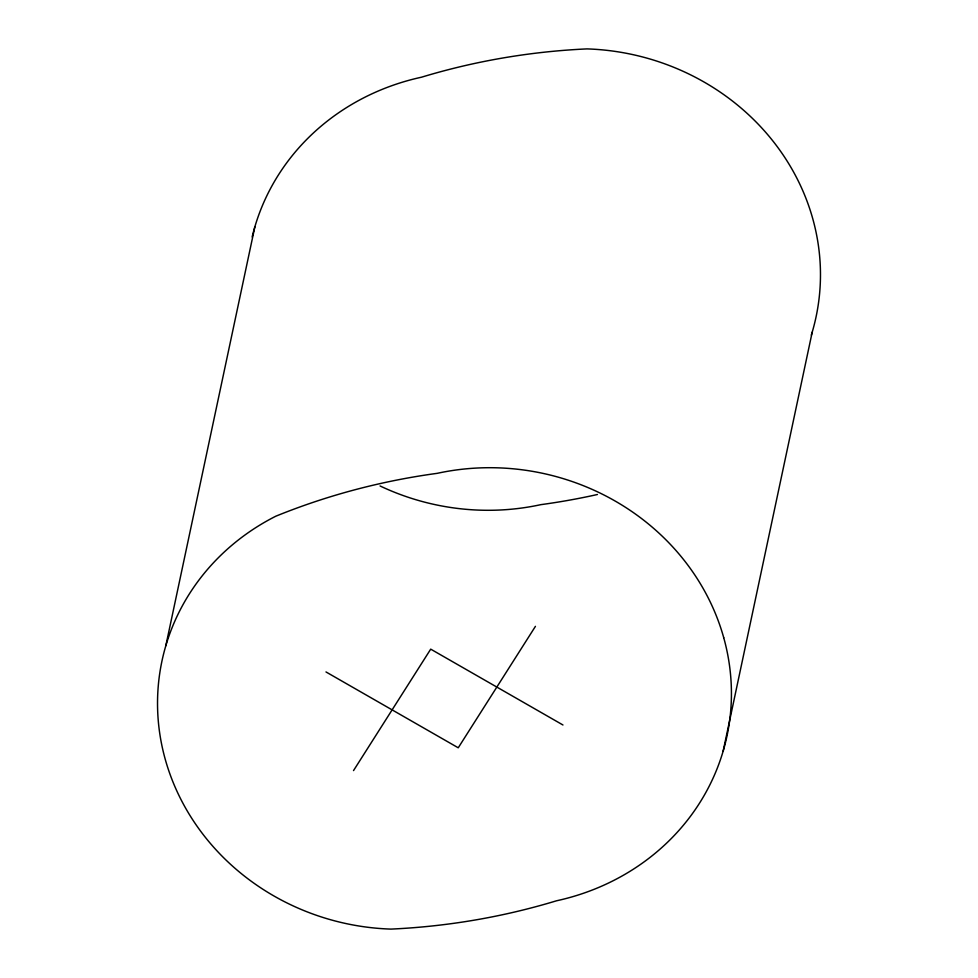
<?xml version="1.0" encoding="UTF-8"?>
<svg xmlns="http://www.w3.org/2000/svg" width="978" height="978" viewBox="0 0 978 978"><rect width="100%" height="100%" fill="white"/><g stroke="black" fill="none" stroke-linecap="round" stroke-linejoin="round"><path stroke-width="1.47" d="M165.808 645.786L254.855 226.847M723.145 751.153L812.192 332.214M353.523 770.591L430.711 649.147L562.961 724.991M535.431 626.348L458.242 747.791L325.992 671.947M380.063 485.956A235.295 218.62 12 0 0 540.81 504.66A649.991 603.927 12 0 0 597.436 494.501M252.153 236.969A235.295 218.62 12 0 1 421.518 77.201A649.991 603.927 12 0 1 586.996 48.9A235.295 218.62 12 0 1 811.324 335.075M723.72 637.668A235.295 218.62 12 0 0 437.19 473.34A649.991 603.927 12 0 0 275.784 516.213A235.295 218.62 12 0 0 165.233 759.27A235.295 218.62 12 0 0 391.004 929.1A649.991 603.927 12 0 0 556.482 900.799A235.295 218.62 12 0 0 723.72 637.668"/></g></svg>
